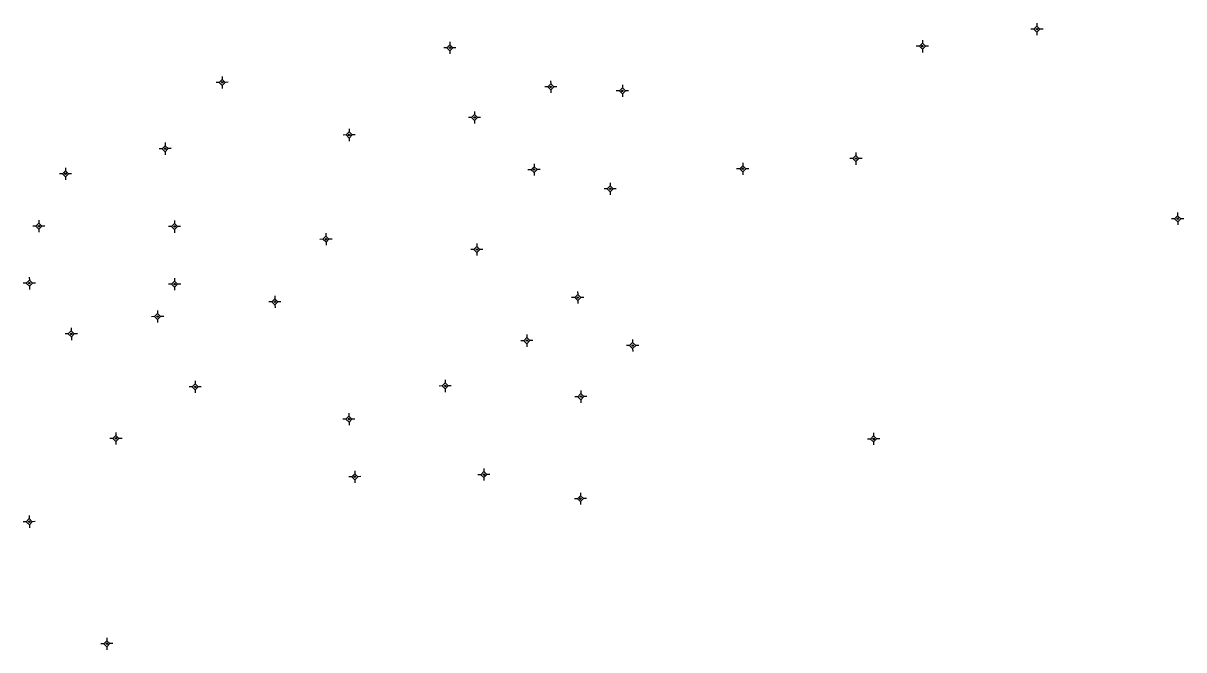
# Model space of a CAD drawing. Extents: x 551060 to 551564, y 1838957 to 1839506.
# Drawn here: x 551311.1 to 551430.5, y 1839366.7 to 1839431.2 of the extents above; entities that cross this region are included whole.
import ezdxf

# ---------------------------------------------------------------- set-up
doc = ezdxf.new("R2010")
doc.units = 0
doc.layers.add('Level 11', color=7, linetype='Continuous')

msp = doc.modelspace()

# ---------------------------------------------------------------- linework, layer by layer
at = {"layer": 'Level 11'}
for p, q in [((551415.37, 1839431.19), (551415.37, 1839430.88)), ((551415.37, 1839431.19), (551415.37, 1839430.88)), ((551415.07, 1839430.57), (551414.75, 1839430.57)), ((551415.07, 1839430.57), (551414.75, 1839430.57)), ((551415.37, 1839430.88), (551415.07, 1839430.57)), ((551415.37, 1839430.88), (551415.07, 1839430.57)), ((551415.07, 1839430.57), (551415.38, 1839430.26)), ((551415.07, 1839430.57), (551415.38, 1839430.26)), ((551415.69, 1839430.58), (551415.37, 1839430.88)), ((551415.69, 1839430.58), (551415.37, 1839430.88)), ((551415.38, 1839430.26), (551415.69, 1839430.58)), ((551415.38, 1839430.26), (551415.69, 1839430.58)), ((551415.38, 1839430.26), (551415.38, 1839429.95)), ((551415.38, 1839430.26), (551415.38, 1839429.95)), ((551416.01, 1839430.58), (551415.69, 1839430.58)), ((551416.01, 1839430.58), (551415.69, 1839430.58)), ((551354.67, 1839428.66), (551354.36, 1839428.66)), ((551354.67, 1839428.66), (551354.36, 1839428.66)), ((551354.97, 1839428.98), (551354.67, 1839428.66)), ((551354.97, 1839428.98), (551354.67, 1839428.66)), ((551354.67, 1839428.66), (551354.98, 1839428.36)), ((551354.67, 1839428.66), (551354.98, 1839428.36)), ((551354.97, 1839429.29), (551354.97, 1839428.98)), ((551354.97, 1839429.29), (551354.97, 1839428.98)), ((551355.29, 1839428.67), (551354.97, 1839428.98)), ((551355.29, 1839428.67), (551354.97, 1839428.98)), ((551354.98, 1839428.36), (551355.29, 1839428.67)), ((551354.98, 1839428.36), (551355.29, 1839428.67)), ((551355.6, 1839428.67), (551355.29, 1839428.67)), ((551355.6, 1839428.67), (551355.29, 1839428.67)), ((551403.28, 1839428.82), (551402.96, 1839428.82)), ((551403.28, 1839428.82), (551402.96, 1839428.82)), ((551403.59, 1839429.13), (551403.28, 1839428.82)), ((551403.59, 1839429.13), (551403.28, 1839428.82)), ((551403.28, 1839428.82), (551403.6, 1839428.51)), ((551403.28, 1839428.82), (551403.6, 1839428.51)), ((551403.59, 1839429.45), (551403.59, 1839429.13)), ((551403.59, 1839429.45), (551403.59, 1839429.13)), ((551403.9, 1839428.82), (551403.59, 1839429.13)), ((551403.9, 1839428.82), (551403.59, 1839429.13)), ((551403.6, 1839428.51), (551403.9, 1839428.82)), ((551403.6, 1839428.51), (551403.9, 1839428.82)), ((551404.22, 1839428.83), (551403.9, 1839428.82)), ((551404.22, 1839428.83), (551403.9, 1839428.82)), ((551354.98, 1839428.36), (551354.98, 1839428.05)), ((551354.98, 1839428.36), (551354.98, 1839428.05)), ((551403.6, 1839428.51), (551403.6, 1839428.19)), ((551403.6, 1839428.51), (551403.6, 1839428.19)), ((551331.23, 1839425.1), (551330.91, 1839425.1)), ((551331.23, 1839425.1), (551330.91, 1839425.1)), ((551331.54, 1839425.41), (551331.23, 1839425.1)), ((551331.54, 1839425.41), (551331.23, 1839425.1)), ((551331.23, 1839425.1), (551331.55, 1839424.79)), ((551331.23, 1839425.1), (551331.55, 1839424.79)), ((551331.54, 1839425.72), (551331.54, 1839425.41)), ((551331.54, 1839425.72), (551331.54, 1839425.41)), ((551331.85, 1839425.1), (551331.54, 1839425.41)), ((551331.85, 1839425.1), (551331.54, 1839425.41)), ((551331.55, 1839424.79), (551331.85, 1839425.1)), ((551331.55, 1839424.79), (551331.85, 1839425.1)), ((551332.17, 1839425.11), (551331.85, 1839425.1)), ((551332.17, 1839425.11), (551331.85, 1839425.1)), ((551365.34, 1839425.26), (551365.35, 1839424.95)), ((551365.34, 1839425.26), (551365.35, 1839424.95)), ((551331.55, 1839424.79), (551331.55, 1839424.48)), ((551331.55, 1839424.79), (551331.55, 1839424.48)), ((551365.04, 1839424.64), (551364.73, 1839424.63)), ((551365.04, 1839424.64), (551364.73, 1839424.63)), ((551365.35, 1839424.95), (551365.04, 1839424.64)), ((551365.35, 1839424.95), (551365.04, 1839424.64)), ((551365.04, 1839424.64), (551365.35, 1839424.33)), ((551365.04, 1839424.64), (551365.35, 1839424.33)), ((551365.66, 1839424.64), (551365.35, 1839424.95)), ((551365.66, 1839424.64), (551365.35, 1839424.95)), ((551365.35, 1839424.33), (551365.66, 1839424.64)), ((551365.35, 1839424.33), (551365.66, 1839424.64)), ((551365.35, 1839424.33), (551365.36, 1839424.02)), ((551365.35, 1839424.33), (551365.36, 1839424.02)), ((551365.97, 1839424.64), (551365.66, 1839424.64)), ((551365.97, 1839424.64), (551365.66, 1839424.64)), ((551372.41, 1839424.22), (551372.09, 1839424.22)), ((551372.41, 1839424.22), (551372.09, 1839424.22)), ((551372.72, 1839424.53), (551372.41, 1839424.22)), ((551372.72, 1839424.53), (551372.41, 1839424.22)), ((551372.41, 1839424.22), (551372.72, 1839423.91)), ((551372.41, 1839424.22), (551372.72, 1839423.91)), ((551372.72, 1839424.84), (551372.72, 1839424.53)), ((551372.72, 1839424.84), (551372.72, 1839424.53)), ((551373.03, 1839424.23), (551372.72, 1839424.53)), ((551373.03, 1839424.23), (551372.72, 1839424.53)), ((551372.72, 1839423.91), (551373.03, 1839424.23)), ((551372.72, 1839423.91), (551373.03, 1839424.23)), ((551372.72, 1839423.91), (551372.73, 1839423.6)), ((551372.72, 1839423.91), (551372.73, 1839423.6)), ((551373.35, 1839424.23), (551373.03, 1839424.23)), ((551373.35, 1839424.23), (551373.03, 1839424.23)), ((551357.21, 1839421.49), (551356.9, 1839421.48)), ((551357.21, 1839421.49), (551356.9, 1839421.48)), ((551357.52, 1839421.8), (551357.21, 1839421.49)), ((551357.52, 1839421.8), (551357.21, 1839421.49)), ((551357.21, 1839421.49), (551357.52, 1839421.18)), ((551357.21, 1839421.49), (551357.52, 1839421.18)), ((551357.51, 1839422.11), (551357.52, 1839421.8)), ((551357.51, 1839422.11), (551357.52, 1839421.8)), ((551357.83, 1839421.49), (551357.52, 1839421.8)), ((551357.83, 1839421.49), (551357.52, 1839421.8)), ((551357.52, 1839421.18), (551357.83, 1839421.49)), ((551357.52, 1839421.18), (551357.83, 1839421.49)), ((551358.14, 1839421.5), (551357.83, 1839421.49)), ((551358.14, 1839421.5), (551357.83, 1839421.49)), ((551344.6, 1839420.32), (551344.61, 1839420)), ((551344.6, 1839420.32), (551344.61, 1839420)), ((551357.52, 1839421.18), (551357.52, 1839420.87)), ((551357.52, 1839421.18), (551357.52, 1839420.87)), ((551344.3, 1839419.69), (551343.98, 1839419.68)), ((551344.3, 1839419.69), (551343.98, 1839419.68)), ((551344.61, 1839420), (551344.3, 1839419.69)), ((551344.61, 1839420), (551344.3, 1839419.69)), ((551344.3, 1839419.69), (551344.61, 1839419.38)), ((551344.3, 1839419.69), (551344.61, 1839419.38)), ((551344.92, 1839419.69), (551344.61, 1839420)), ((551344.92, 1839419.69), (551344.61, 1839420)), ((551344.61, 1839419.38), (551344.92, 1839419.69)), ((551344.61, 1839419.38), (551344.92, 1839419.69)), ((551344.61, 1839419.38), (551344.61, 1839419.06)), ((551344.61, 1839419.38), (551344.61, 1839419.06)), ((551345.24, 1839419.69), (551344.92, 1839419.69)), ((551345.24, 1839419.69), (551344.92, 1839419.69)), ((551325.37, 1839418.28), (551325.06, 1839418.28)), ((551325.37, 1839418.28), (551325.06, 1839418.28)), ((551325.67, 1839418.59), (551325.37, 1839418.28)), ((551325.67, 1839418.59), (551325.37, 1839418.28)), ((551325.37, 1839418.28), (551325.68, 1839417.97)), ((551325.37, 1839418.28), (551325.68, 1839417.97)), ((551325.67, 1839418.91), (551325.67, 1839418.59)), ((551325.67, 1839418.91), (551325.67, 1839418.59)), ((551325.98, 1839418.29), (551325.67, 1839418.59)), ((551325.98, 1839418.29), (551325.67, 1839418.59)), ((551325.68, 1839417.97), (551325.98, 1839418.29)), ((551325.68, 1839417.97), (551325.98, 1839418.29)), ((551325.68, 1839417.97), (551325.68, 1839417.65)), ((551325.68, 1839417.97), (551325.68, 1839417.65)), ((551326.29, 1839418.29), (551325.98, 1839418.29)), ((551326.29, 1839418.29), (551325.98, 1839418.29)), ((551363.63, 1839416.74), (551363.63, 1839416.43)), ((551363.63, 1839416.74), (551363.63, 1839416.43)), ((551385.1, 1839416.83), (551385.11, 1839416.52)), ((551385.1, 1839416.83), (551385.11, 1839416.52)), ((551396.45, 1839417.26), (551396.13, 1839417.26)), ((551396.45, 1839417.26), (551396.13, 1839417.26)), ((551396.75, 1839417.57), (551396.45, 1839417.26)), ((551396.75, 1839417.57), (551396.45, 1839417.26)), ((551396.45, 1839417.26), (551396.76, 1839416.95)), ((551396.45, 1839417.26), (551396.76, 1839416.95)), ((551396.75, 1839417.89), (551396.75, 1839417.57)), ((551396.75, 1839417.89), (551396.75, 1839417.57)), ((551397.07, 1839417.27), (551396.75, 1839417.57)), ((551397.07, 1839417.27), (551396.75, 1839417.57)), ((551396.76, 1839416.95), (551397.07, 1839417.27)), ((551396.76, 1839416.95), (551397.07, 1839417.27)), ((551396.76, 1839416.95), (551396.76, 1839416.63)), ((551396.76, 1839416.95), (551396.76, 1839416.63)), ((551397.39, 1839417.27), (551397.07, 1839417.27)), ((551397.39, 1839417.27), (551397.07, 1839417.27)), ((551315.11, 1839415.7), (551314.8, 1839415.7)), ((551315.11, 1839415.7), (551314.8, 1839415.7)), ((551315.42, 1839416.01), (551315.11, 1839415.7)), ((551315.42, 1839416.01), (551315.11, 1839415.7)), ((551315.11, 1839415.7), (551315.42, 1839415.39)), ((551315.11, 1839415.7), (551315.42, 1839415.39)), ((551315.41, 1839416.32), (551315.42, 1839416.01)), ((551315.41, 1839416.32), (551315.42, 1839416.01)), ((551315.73, 1839415.71), (551315.42, 1839416.01)), ((551315.73, 1839415.71), (551315.42, 1839416.01)), ((551315.42, 1839415.39), (551315.73, 1839415.71)), ((551315.42, 1839415.39), (551315.73, 1839415.71)), ((551316.04, 1839415.71), (551315.73, 1839415.71)), ((551316.04, 1839415.71), (551315.73, 1839415.71)), ((551363.32, 1839416.12), (551363, 1839416.12)), ((551363.32, 1839416.12), (551363, 1839416.12)), ((551363.63, 1839416.43), (551363.32, 1839416.12)), ((551363.63, 1839416.43), (551363.32, 1839416.12)), ((551363.32, 1839416.12), (551363.64, 1839415.82)), ((551363.32, 1839416.12), (551363.64, 1839415.82)), ((551363.94, 1839416.13), (551363.63, 1839416.43)), ((551363.94, 1839416.13), (551363.63, 1839416.43)), ((551363.64, 1839415.82), (551363.94, 1839416.13)), ((551363.64, 1839415.82), (551363.94, 1839416.13)), ((551363.64, 1839415.82), (551363.64, 1839415.51)), ((551363.64, 1839415.82), (551363.64, 1839415.51)), ((551364.26, 1839416.13), (551363.94, 1839416.13)), ((551364.26, 1839416.13), (551363.94, 1839416.13)), ((551384.8, 1839416.21), (551384.48, 1839416.21)), ((551384.8, 1839416.21), (551384.48, 1839416.21)), ((551385.11, 1839416.52), (551384.8, 1839416.21)), ((551385.11, 1839416.52), (551384.8, 1839416.21)), ((551384.8, 1839416.21), (551385.11, 1839415.9)), ((551384.8, 1839416.21), (551385.11, 1839415.9)), ((551385.42, 1839416.22), (551385.11, 1839416.52)), ((551385.42, 1839416.22), (551385.11, 1839416.52)), ((551385.11, 1839415.9), (551385.42, 1839416.22)), ((551385.11, 1839415.9), (551385.42, 1839416.22)), ((551385.11, 1839415.9), (551385.11, 1839415.59)), ((551385.11, 1839415.9), (551385.11, 1839415.59)), ((551385.74, 1839416.22), (551385.42, 1839416.22)), ((551385.74, 1839416.22), (551385.42, 1839416.22)), ((551315.42, 1839415.39), (551315.43, 1839415.08)), ((551315.42, 1839415.39), (551315.43, 1839415.08)), ((551371.47, 1839414.46), (551371.16, 1839414.15)), ((551371.47, 1839414.46), (551371.16, 1839414.15)), ((551371.46, 1839414.77), (551371.47, 1839414.46)), ((551371.46, 1839414.77), (551371.47, 1839414.46)), ((551371.78, 1839414.16), (551371.47, 1839414.46)), ((551371.78, 1839414.16), (551371.47, 1839414.46)), ((551371.16, 1839414.15), (551370.84, 1839414.15)), ((551371.16, 1839414.15), (551370.84, 1839414.15)), ((551371.16, 1839414.15), (551371.47, 1839413.84)), ((551371.16, 1839414.15), (551371.47, 1839413.84)), ((551371.47, 1839413.84), (551371.78, 1839414.16)), ((551371.47, 1839413.84), (551371.78, 1839414.16)), ((551371.47, 1839413.84), (551371.48, 1839413.53)), ((551371.47, 1839413.84), (551371.48, 1839413.53)), ((551372.1, 1839414.16), (551371.78, 1839414.16)), ((551372.1, 1839414.16), (551371.78, 1839414.16)), ((551312.67, 1839410.92), (551312.68, 1839410.61)), ((551312.67, 1839410.92), (551312.68, 1839410.61)), ((551326.64, 1839410.9), (551326.64, 1839410.58)), ((551326.64, 1839410.9), (551326.64, 1839410.58)), ((551429.55, 1839411.07), (551429.23, 1839411.07)), ((551429.55, 1839411.07), (551429.23, 1839411.07)), ((551429.86, 1839411.39), (551429.55, 1839411.07)), ((551429.86, 1839411.39), (551429.55, 1839411.07)), ((551429.55, 1839411.07), (551429.87, 1839410.77)), ((551429.55, 1839411.07), (551429.87, 1839410.77)), ((551429.86, 1839411.71), (551429.86, 1839411.39)), ((551429.86, 1839411.71), (551429.86, 1839411.39)), ((551430.17, 1839411.08), (551429.86, 1839411.39)), ((551430.17, 1839411.08), (551429.86, 1839411.39)), ((551429.87, 1839410.77), (551430.17, 1839411.08)), ((551429.87, 1839410.77), (551430.17, 1839411.08)), ((551429.87, 1839410.77), (551429.87, 1839410.45)), ((551429.87, 1839410.77), (551429.87, 1839410.45)), ((551430.49, 1839411.08), (551430.17, 1839411.08)), ((551430.49, 1839411.08), (551430.17, 1839411.08)), ((551312.37, 1839410.3), (551312.05, 1839410.3)), ((551312.37, 1839410.3), (551312.05, 1839410.3)), ((551312.68, 1839410.61), (551312.37, 1839410.3)), ((551312.68, 1839410.61), (551312.37, 1839410.3)), ((551312.37, 1839410.3), (551312.68, 1839409.99)), ((551312.37, 1839410.3), (551312.68, 1839409.99)), ((551312.99, 1839410.3), (551312.68, 1839410.61)), ((551312.99, 1839410.3), (551312.68, 1839410.61)), ((551312.68, 1839409.99), (551312.99, 1839410.3)), ((551312.68, 1839409.99), (551312.99, 1839410.3)), ((551312.68, 1839409.99), (551312.68, 1839409.68)), ((551312.68, 1839409.99), (551312.68, 1839409.68)), ((551313.31, 1839410.31), (551312.99, 1839410.3)), ((551313.31, 1839410.31), (551312.99, 1839410.3)), ((551326.33, 1839410.27), (551326.03, 1839410.27)), ((551326.33, 1839410.27), (551326.03, 1839410.27)), ((551326.64, 1839410.58), (551326.33, 1839410.27)), ((551326.64, 1839410.58), (551326.33, 1839410.27)), ((551326.33, 1839410.27), (551326.65, 1839409.96)), ((551326.33, 1839410.27), (551326.65, 1839409.96)), ((551326.95, 1839410.28), (551326.64, 1839410.58)), ((551326.95, 1839410.28), (551326.64, 1839410.58)), ((551326.65, 1839409.96), (551326.95, 1839410.28)), ((551326.65, 1839409.96), (551326.95, 1839410.28)), ((551326.65, 1839409.96), (551326.65, 1839409.64)), ((551326.65, 1839409.96), (551326.65, 1839409.64)), ((551327.26, 1839410.28), (551326.95, 1839410.28)), ((551327.26, 1839410.28), (551326.95, 1839410.28)), ((551342.22, 1839409.58), (551342.22, 1839409.27)), ((551342.22, 1839409.58), (551342.22, 1839409.27)), ((551341.91, 1839408.96), (551341.59, 1839408.95)), ((551341.91, 1839408.96), (551341.59, 1839408.95)), ((551342.22, 1839409.27), (551341.91, 1839408.96)), ((551342.22, 1839409.27), (551341.91, 1839408.96)), ((551341.91, 1839408.96), (551342.23, 1839408.65)), ((551341.91, 1839408.96), (551342.23, 1839408.65)), ((551342.53, 1839408.96), (551342.22, 1839409.27)), ((551342.53, 1839408.96), (551342.22, 1839409.27)), ((551342.23, 1839408.65), (551342.53, 1839408.96)), ((551342.23, 1839408.65), (551342.53, 1839408.96)), ((551342.23, 1839408.65), (551342.23, 1839408.34)), ((551342.23, 1839408.65), (551342.23, 1839408.34)), ((551342.85, 1839408.97), (551342.53, 1839408.96)), ((551342.85, 1839408.97), (551342.53, 1839408.96)), ((551357.75, 1839408.54), (551357.76, 1839408.23)), ((551357.75, 1839408.54), (551357.76, 1839408.23)), ((551357.45, 1839407.91), (551357.14, 1839407.91)), ((551357.45, 1839407.91), (551357.14, 1839407.91)), ((551357.76, 1839408.23), (551357.45, 1839407.91)), ((551357.76, 1839408.23), (551357.45, 1839407.91)), ((551357.45, 1839407.91), (551357.76, 1839407.61)), ((551357.45, 1839407.91), (551357.76, 1839407.61)), ((551358.07, 1839407.92), (551357.76, 1839408.23)), ((551358.07, 1839407.92), (551357.76, 1839408.23)), ((551357.76, 1839407.61), (551358.07, 1839407.92)), ((551357.76, 1839407.61), (551358.07, 1839407.92)), ((551357.76, 1839407.61), (551357.76, 1839407.3)), ((551357.76, 1839407.61), (551357.76, 1839407.3)), ((551358.38, 1839407.92), (551358.07, 1839407.92)), ((551358.38, 1839407.92), (551358.07, 1839407.92)), ((551311.69, 1839405.07), (551311.7, 1839404.75)), ((551311.69, 1839405.07), (551311.7, 1839404.75)), ((551326.64, 1839404.96), (551326.64, 1839404.65)), ((551326.64, 1839404.96), (551326.64, 1839404.65)), ((551311.39, 1839404.44), (551311.08, 1839404.44)), ((551311.39, 1839404.44), (551311.08, 1839404.44)), ((551311.7, 1839404.75), (551311.39, 1839404.44)), ((551311.7, 1839404.75), (551311.39, 1839404.44)), ((551311.39, 1839404.44), (551311.7, 1839404.13)), ((551311.39, 1839404.44), (551311.7, 1839404.13)), ((551312.01, 1839404.45), (551311.7, 1839404.75)), ((551312.01, 1839404.45), (551311.7, 1839404.75)), ((551311.7, 1839404.13), (551312.01, 1839404.45)), ((551311.7, 1839404.13), (551312.01, 1839404.45)), ((551311.7, 1839404.13), (551311.7, 1839403.81)), ((551311.7, 1839404.13), (551311.7, 1839403.81)), ((551312.32, 1839404.45), (551312.01, 1839404.45)), ((551312.32, 1839404.45), (551312.01, 1839404.45)), ((551326.34, 1839404.34), (551326.02, 1839404.34)), ((551326.34, 1839404.34), (551326.02, 1839404.34)), ((551326.64, 1839404.65), (551326.34, 1839404.34)), ((551326.64, 1839404.65), (551326.34, 1839404.34)), ((551326.34, 1839404.34), (551326.65, 1839404.03)), ((551326.34, 1839404.34), (551326.65, 1839404.03)), ((551326.96, 1839404.35), (551326.64, 1839404.65)), ((551326.96, 1839404.35), (551326.64, 1839404.65)), ((551326.65, 1839404.03), (551326.96, 1839404.35)), ((551326.65, 1839404.03), (551326.96, 1839404.35)), ((551326.65, 1839404.03), (551326.65, 1839403.72)), ((551326.65, 1839404.03), (551326.65, 1839403.72)), ((551327.28, 1839404.35), (551326.96, 1839404.35)), ((551327.28, 1839404.35), (551326.96, 1839404.35)), ((551368.12, 1839403.59), (551368.13, 1839403.28)), ((551368.12, 1839403.59), (551368.13, 1839403.28)), ((551336.66, 1839402.53), (551336.35, 1839402.53)), ((551336.66, 1839402.53), (551336.35, 1839402.53)), ((551336.97, 1839402.85), (551336.66, 1839402.53)), ((551336.97, 1839402.85), (551336.66, 1839402.53)), ((551336.66, 1839402.53), (551336.97, 1839402.23)), ((551336.66, 1839402.53), (551336.97, 1839402.23)), ((551336.96, 1839403.15), (551336.97, 1839402.85)), ((551336.96, 1839403.15), (551336.97, 1839402.85)), ((551337.28, 1839402.54), (551336.97, 1839402.85)), ((551337.28, 1839402.54), (551336.97, 1839402.85)), ((551336.97, 1839402.23), (551337.28, 1839402.54)), ((551336.97, 1839402.23), (551337.28, 1839402.54)), ((551337.59, 1839402.54), (551337.28, 1839402.54)), ((551337.59, 1839402.54), (551337.28, 1839402.54)), ((551367.82, 1839402.96), (551367.5, 1839402.96)), ((551367.82, 1839402.96), (551367.5, 1839402.96)), ((551368.13, 1839403.28), (551367.82, 1839402.96)), ((551368.13, 1839403.28), (551367.82, 1839402.96)), ((551367.82, 1839402.96), (551368.13, 1839402.66)), ((551367.82, 1839402.96), (551368.13, 1839402.66)), ((551368.44, 1839402.97), (551368.13, 1839403.28)), ((551368.44, 1839402.97), (551368.13, 1839403.28)), ((551368.13, 1839402.66), (551368.44, 1839402.97)), ((551368.13, 1839402.66), (551368.44, 1839402.97)), ((551368.13, 1839402.66), (551368.13, 1839402.35)), ((551368.13, 1839402.66), (551368.13, 1839402.35)), ((551368.76, 1839402.97), (551368.44, 1839402.97)), ((551368.76, 1839402.97), (551368.44, 1839402.97)), ((551324.89, 1839401.32), (551324.59, 1839401.01)), ((551324.89, 1839401.32), (551324.59, 1839401.01)), ((551324.89, 1839401.63), (551324.89, 1839401.32)), ((551324.89, 1839401.63), (551324.89, 1839401.32)), ((551325.21, 1839401.01), (551324.89, 1839401.32)), ((551325.21, 1839401.01), (551324.89, 1839401.32)), ((551336.97, 1839402.23), (551336.98, 1839401.92)), ((551336.97, 1839402.23), (551336.98, 1839401.92)), ((551324.59, 1839401.01), (551324.27, 1839401)), ((551324.59, 1839401.01), (551324.27, 1839401)), ((551324.59, 1839401.01), (551324.9, 1839400.7)), ((551324.59, 1839401.01), (551324.9, 1839400.7)), ((551324.9, 1839400.7), (551325.21, 1839401.01)), ((551324.9, 1839400.7), (551325.21, 1839401.01)), ((551324.9, 1839400.7), (551324.9, 1839400.39)), ((551324.9, 1839400.7), (551324.9, 1839400.39)), ((551325.53, 1839401.02), (551325.21, 1839401.01)), ((551325.53, 1839401.02), (551325.21, 1839401.01)), ((551315.71, 1839399.22), (551315.4, 1839399.22)), ((551315.71, 1839399.22), (551315.4, 1839399.22)), ((551316.02, 1839399.53), (551315.71, 1839399.22)), ((551316.02, 1839399.53), (551315.71, 1839399.22)), ((551315.71, 1839399.22), (551316.03, 1839398.91)), ((551315.71, 1839399.22), (551316.03, 1839398.91)), ((551316.02, 1839399.85), (551316.02, 1839399.53)), ((551316.02, 1839399.85), (551316.02, 1839399.53)), ((551316.33, 1839399.23), (551316.02, 1839399.53)), ((551316.33, 1839399.23), (551316.02, 1839399.53)), ((551316.03, 1839398.91), (551316.33, 1839399.23)), ((551316.03, 1839398.91), (551316.33, 1839399.23)), ((551316.03, 1839398.91), (551316.03, 1839398.59)), ((551316.03, 1839398.91), (551316.03, 1839398.59)), ((551316.64, 1839399.23), (551316.33, 1839399.23)), ((551316.64, 1839399.23), (551316.33, 1839399.23)), ((551362.9, 1839398.84), (551362.59, 1839398.53)), ((551362.9, 1839398.84), (551362.59, 1839398.53)), ((551362.89, 1839399.16), (551362.9, 1839398.84)), ((551362.89, 1839399.16), (551362.9, 1839398.84)), ((551363.21, 1839398.54), (551362.9, 1839398.84)), ((551363.21, 1839398.54), (551362.9, 1839398.84)), ((551362.59, 1839398.53), (551362.28, 1839398.53)), ((551362.59, 1839398.53), (551362.28, 1839398.53)), ((551362.59, 1839398.53), (551362.9, 1839398.22)), ((551362.59, 1839398.53), (551362.9, 1839398.22)), ((551362.9, 1839398.22), (551363.21, 1839398.54)), ((551362.9, 1839398.22), (551363.21, 1839398.54)), ((551362.9, 1839398.22), (551362.9, 1839397.9)), ((551362.9, 1839398.22), (551362.9, 1839397.9)), ((551363.52, 1839398.54), (551363.21, 1839398.54)), ((551363.52, 1839398.54), (551363.21, 1839398.54)), ((551373.47, 1839398.03), (551373.16, 1839398.02)), ((551373.47, 1839398.03), (551373.16, 1839398.02)), ((551373.78, 1839398.34), (551373.47, 1839398.03)), ((551373.78, 1839398.34), (551373.47, 1839398.03)), ((551373.47, 1839398.03), (551373.78, 1839397.72)), ((551373.47, 1839398.03), (551373.78, 1839397.72)), ((551373.77, 1839398.66), (551373.78, 1839398.34)), ((551373.77, 1839398.66), (551373.78, 1839398.34)), ((551374.09, 1839398.03), (551373.78, 1839398.34)), ((551374.09, 1839398.03), (551373.78, 1839398.34)), ((551373.78, 1839397.72), (551374.09, 1839398.03)), ((551373.78, 1839397.72), (551374.09, 1839398.03)), ((551373.78, 1839397.72), (551373.79, 1839397.4)), ((551373.78, 1839397.72), (551373.79, 1839397.4)), ((551374.4, 1839398.03), (551374.09, 1839398.03)), ((551374.4, 1839398.03), (551374.09, 1839398.03)), ((551328.77, 1839394.09), (551328.46, 1839393.77)), ((551328.77, 1839394.09), (551328.46, 1839393.77)), ((551328.76, 1839394.41), (551328.77, 1839394.09)), ((551328.76, 1839394.41), (551328.77, 1839394.09)), ((551329.08, 1839393.78), (551328.77, 1839394.09)), ((551329.08, 1839393.78), (551328.77, 1839394.09)), ((551354.48, 1839394.18), (551354.17, 1839393.87)), ((551354.48, 1839394.18), (551354.17, 1839393.87)), ((551354.48, 1839394.49), (551354.48, 1839394.18)), ((551354.48, 1839394.49), (551354.48, 1839394.18)), ((551354.79, 1839393.87), (551354.48, 1839394.18)), ((551354.79, 1839393.87), (551354.48, 1839394.18)), ((551328.46, 1839393.77), (551328.15, 1839393.77)), ((551328.46, 1839393.77), (551328.15, 1839393.77)), ((551328.46, 1839393.77), (551328.77, 1839393.47)), ((551328.46, 1839393.77), (551328.77, 1839393.47)), ((551328.77, 1839393.47), (551329.08, 1839393.78)), ((551328.77, 1839393.47), (551329.08, 1839393.78)), ((551328.77, 1839393.47), (551328.77, 1839393.15)), ((551328.77, 1839393.47), (551328.77, 1839393.15)), ((551329.39, 1839393.78), (551329.08, 1839393.78)), ((551329.39, 1839393.78), (551329.08, 1839393.78)), ((551354.17, 1839393.87), (551353.86, 1839393.86)), ((551354.17, 1839393.87), (551353.86, 1839393.86)), ((551354.17, 1839393.87), (551354.48, 1839393.56)), ((551354.17, 1839393.87), (551354.48, 1839393.56)), ((551354.48, 1839393.56), (551354.79, 1839393.87)), ((551354.48, 1839393.56), (551354.79, 1839393.87)), ((551354.48, 1839393.56), (551354.49, 1839393.25)), ((551354.48, 1839393.56), (551354.49, 1839393.25)), ((551355.1, 1839393.88), (551354.79, 1839393.87)), ((551355.1, 1839393.88), (551354.79, 1839393.87)), ((551368.45, 1839393.08), (551368.14, 1839392.77)), ((551368.45, 1839393.08), (551368.14, 1839392.77)), ((551368.44, 1839393.39), (551368.45, 1839393.08)), ((551368.44, 1839393.39), (551368.45, 1839393.08)), ((551368.76, 1839392.78), (551368.45, 1839393.08)), ((551368.76, 1839392.78), (551368.45, 1839393.08)), ((551368.14, 1839392.77), (551367.83, 1839392.77)), ((551368.14, 1839392.77), (551367.83, 1839392.77)), ((551368.14, 1839392.77), (551368.45, 1839392.46)), ((551368.14, 1839392.77), (551368.45, 1839392.46)), ((551368.45, 1839392.46), (551368.76, 1839392.78)), ((551368.45, 1839392.46), (551368.76, 1839392.78)), ((551368.45, 1839392.46), (551368.45, 1839392.15)), ((551368.45, 1839392.46), (551368.45, 1839392.15)), ((551369.07, 1839392.78), (551368.76, 1839392.78)), ((551369.07, 1839392.78), (551368.76, 1839392.78)), ((551344.28, 1839390.46), (551343.97, 1839390.46)), ((551344.28, 1839390.46), (551343.97, 1839390.46)), ((551344.59, 1839390.77), (551344.28, 1839390.46)), ((551344.59, 1839390.77), (551344.28, 1839390.46)), ((551344.28, 1839390.46), (551344.6, 1839390.15)), ((551344.28, 1839390.46), (551344.6, 1839390.15)), ((551344.59, 1839391.08), (551344.59, 1839390.77)), ((551344.59, 1839391.08), (551344.59, 1839390.77)), ((551344.9, 1839390.47), (551344.59, 1839390.77)), ((551344.9, 1839390.47), (551344.59, 1839390.77)), ((551344.6, 1839390.15), (551344.9, 1839390.47)), ((551344.6, 1839390.15), (551344.9, 1839390.47)), ((551345.21, 1839390.47), (551344.9, 1839390.47)), ((551345.21, 1839390.47), (551344.9, 1839390.47)), ((551344.6, 1839390.15), (551344.6, 1839389.84)), ((551344.6, 1839390.15), (551344.6, 1839389.84)), ((551320.3, 1839388.47), (551319.98, 1839388.47)), ((551320.3, 1839388.47), (551319.98, 1839388.47)), ((551320.6, 1839388.79), (551320.3, 1839388.47)), ((551320.6, 1839388.79), (551320.3, 1839388.47)), ((551320.3, 1839388.47), (551320.61, 1839388.17)), ((551320.3, 1839388.47), (551320.61, 1839388.17)), ((551320.6, 1839389.1), (551320.6, 1839388.79)), ((551320.6, 1839389.1), (551320.6, 1839388.79)), ((551320.92, 1839388.48), (551320.6, 1839388.79)), ((551320.92, 1839388.48), (551320.6, 1839388.79)), ((551320.61, 1839388.17), (551320.92, 1839388.48)), ((551320.61, 1839388.17), (551320.92, 1839388.48)), ((551320.61, 1839388.17), (551320.61, 1839387.86)), ((551320.61, 1839388.17), (551320.61, 1839387.86)), ((551321.24, 1839388.48), (551320.92, 1839388.48)), ((551321.24, 1839388.48), (551320.92, 1839388.48)), ((551398.26, 1839388.41), (551397.94, 1839388.41)), ((551398.26, 1839388.41), (551397.94, 1839388.41)), ((551398.57, 1839388.73), (551398.26, 1839388.41)), ((551398.57, 1839388.73), (551398.26, 1839388.41)), ((551398.26, 1839388.41), (551398.57, 1839388.11)), ((551398.26, 1839388.41), (551398.57, 1839388.11)), ((551398.56, 1839389.04), (551398.57, 1839388.73)), ((551398.56, 1839389.04), (551398.57, 1839388.73)), ((551398.88, 1839388.42), (551398.57, 1839388.73)), ((551398.88, 1839388.42), (551398.57, 1839388.73)), ((551398.57, 1839388.11), (551398.88, 1839388.42)), ((551398.57, 1839388.11), (551398.88, 1839388.42)), ((551398.57, 1839388.11), (551398.57, 1839387.8)), ((551398.57, 1839388.11), (551398.57, 1839387.8)), ((551399.2, 1839388.42), (551398.88, 1839388.42)), ((551399.2, 1839388.42), (551398.88, 1839388.42)), ((551344.88, 1839384.53), (551344.57, 1839384.53)), ((551344.88, 1839384.53), (551344.57, 1839384.53)), ((551345.18, 1839384.84), (551344.88, 1839384.53)), ((551345.18, 1839384.84), (551344.88, 1839384.53)), ((551344.88, 1839384.53), (551345.19, 1839384.22)), ((551344.88, 1839384.53), (551345.19, 1839384.22)), ((551345.18, 1839385.15), (551345.18, 1839384.84)), ((551345.18, 1839385.15), (551345.18, 1839384.84)), ((551345.5, 1839384.53), (551345.18, 1839384.84)), ((551345.5, 1839384.53), (551345.18, 1839384.84)), ((551345.19, 1839384.22), (551345.5, 1839384.53)), ((551345.19, 1839384.22), (551345.5, 1839384.53)), ((551345.81, 1839384.54), (551345.5, 1839384.53)), ((551345.81, 1839384.54), (551345.5, 1839384.53)), ((551358.16, 1839384.74), (551357.84, 1839384.74)), ((551358.16, 1839384.74), (551357.84, 1839384.74)), ((551358.47, 1839385.06), (551358.16, 1839384.74)), ((551358.47, 1839385.06), (551358.16, 1839384.74)), ((551358.16, 1839384.74), (551358.47, 1839384.44)), ((551358.16, 1839384.74), (551358.47, 1839384.44)), ((551358.46, 1839385.37), (551358.47, 1839385.06)), ((551358.46, 1839385.37), (551358.47, 1839385.06)), ((551358.78, 1839384.75), (551358.47, 1839385.06)), ((551358.78, 1839384.75), (551358.47, 1839385.06)), ((551358.47, 1839384.44), (551358.78, 1839384.75)), ((551358.47, 1839384.44), (551358.78, 1839384.75)), ((551359.1, 1839384.75), (551358.78, 1839384.75)), ((551359.1, 1839384.75), (551358.78, 1839384.75)), ((551345.19, 1839384.22), (551345.19, 1839383.91)), ((551345.19, 1839384.22), (551345.19, 1839383.91)), ((551358.47, 1839384.44), (551358.48, 1839384.13)), ((551358.47, 1839384.44), (551358.48, 1839384.13)), ((551368.1, 1839382.27), (551367.78, 1839382.27)), ((551368.1, 1839382.27), (551367.78, 1839382.27)), ((551368.41, 1839382.58), (551368.1, 1839382.27)), ((551368.41, 1839382.58), (551368.1, 1839382.27)), ((551368.1, 1839382.27), (551368.41, 1839381.97)), ((551368.1, 1839382.27), (551368.41, 1839381.97)), ((551368.4, 1839382.89), (551368.41, 1839382.58)), ((551368.4, 1839382.89), (551368.41, 1839382.58)), ((551368.72, 1839382.28), (551368.41, 1839382.58)), ((551368.72, 1839382.28), (551368.41, 1839382.58)), ((551368.41, 1839381.97), (551368.72, 1839382.28)), ((551368.41, 1839381.97), (551368.72, 1839382.28)), ((551369.04, 1839382.28), (551368.72, 1839382.28)), ((551369.04, 1839382.28), (551368.72, 1839382.28)), ((551368.41, 1839381.97), (551368.41, 1839381.66)), ((551368.41, 1839381.97), (551368.41, 1839381.66)), ((551311.38, 1839379.91), (551311.07, 1839379.9)), ((551311.38, 1839379.91), (551311.07, 1839379.9)), ((551311.69, 1839380.22), (551311.38, 1839379.91)), ((551311.69, 1839380.22), (551311.38, 1839379.91)), ((551311.38, 1839379.91), (551311.7, 1839379.6)), ((551311.38, 1839379.91), (551311.7, 1839379.6)), ((551311.69, 1839380.54), (551311.69, 1839380.22)), ((551311.69, 1839380.54), (551311.69, 1839380.22)), ((551312, 1839379.91), (551311.69, 1839380.22)), ((551312, 1839379.91), (551311.69, 1839380.22)), ((551311.7, 1839379.6), (551312, 1839379.91)), ((551311.7, 1839379.6), (551312, 1839379.91)), ((551312.31, 1839379.92), (551312, 1839379.91)), ((551312.31, 1839379.92), (551312, 1839379.91)), ((551311.7, 1839379.6), (551311.7, 1839379.28)), ((551311.7, 1839379.6), (551311.7, 1839379.28)), ((551319.68, 1839367.97), (551319.68, 1839367.66)), ((551319.68, 1839367.97), (551319.68, 1839367.66)), ((551319.37, 1839367.35), (551319.06, 1839367.35)), ((551319.37, 1839367.35), (551319.06, 1839367.35)), ((551319.68, 1839367.66), (551319.37, 1839367.35)), ((551319.68, 1839367.66), (551319.37, 1839367.35)), ((551319.37, 1839367.35), (551319.68, 1839367.04)), ((551319.37, 1839367.35), (551319.68, 1839367.04)), ((551319.99, 1839367.36), (551319.68, 1839367.66)), ((551319.99, 1839367.36), (551319.68, 1839367.66)), ((551319.68, 1839367.04), (551319.99, 1839367.36)), ((551319.68, 1839367.04), (551319.99, 1839367.36)), ((551319.68, 1839367.04), (551319.69, 1839366.73)), ((551319.68, 1839367.04), (551319.69, 1839366.73)), ((551320.3, 1839367.36), (551319.99, 1839367.36)), ((551320.3, 1839367.36), (551319.99, 1839367.36))]:
    msp.add_line(p, q, dxfattribs=at)
for centre in [(551415.38, 1839430.58), (551415.38, 1839430.58), (551354.98, 1839428.67), (551354.98, 1839428.67), (551403.6, 1839428.83), (551403.6, 1839428.83), (551331.55, 1839425.11), (551331.55, 1839425.11), (551365.35, 1839424.64), (551365.35, 1839424.64), (551372.73, 1839424.23), (551372.73, 1839424.23), (551357.52, 1839421.5), (551357.52, 1839421.5), (551344.61, 1839419.69), (551344.61, 1839419.69), (551325.68, 1839418.29), (551325.68, 1839418.29), (551396.76, 1839417.27), (551396.76, 1839417.27), (551315.42, 1839415.71), (551315.42, 1839415.71), (551363.64, 1839416.13), (551363.64, 1839416.13), (551385.11, 1839416.22), (551385.11, 1839416.22), (551371.47, 1839414.16), (551371.47, 1839414.16), (551429.87, 1839411.08), (551429.87, 1839411.08), (551312.68, 1839410.31), (551312.68, 1839410.31), (551326.65, 1839410.28), (551326.65, 1839410.28), (551342.23, 1839408.96), (551342.23, 1839408.96), (551357.76, 1839407.92), (551357.76, 1839407.92), (551311.7, 1839404.45), (551311.7, 1839404.45), (551326.65, 1839404.35), (551326.65, 1839404.35), (551336.97, 1839402.54), (551336.97, 1839402.54), (551368.13, 1839402.97), (551368.13, 1839402.97), (551324.9, 1839401.01), (551324.9, 1839401.01), (551316.03, 1839399.23), (551316.03, 1839399.23), (551362.9, 1839398.54), (551362.9, 1839398.54), (551373.79, 1839398.03), (551373.79, 1839398.03), (551328.77, 1839393.78), (551328.77, 1839393.78), (551354.49, 1839393.88), (551354.49, 1839393.88), (551368.45, 1839392.78), (551368.45, 1839392.78), (551344.6, 1839390.47), (551344.6, 1839390.47), (551320.61, 1839388.48), (551320.61, 1839388.48), (551398.57, 1839388.42), (551398.57, 1839388.42), (551345.19, 1839384.54), (551345.19, 1839384.54), (551358.48, 1839384.75), (551358.48, 1839384.75), (551368.41, 1839382.28), (551368.41, 1839382.28), (551311.7, 1839379.91), (551311.7, 1839379.91), (551319.69, 1839367.36), (551319.69, 1839367.36)]:
    msp.add_circle(centre, 0.075, dxfattribs=at)

doc.saveas('drawing.dxf')
